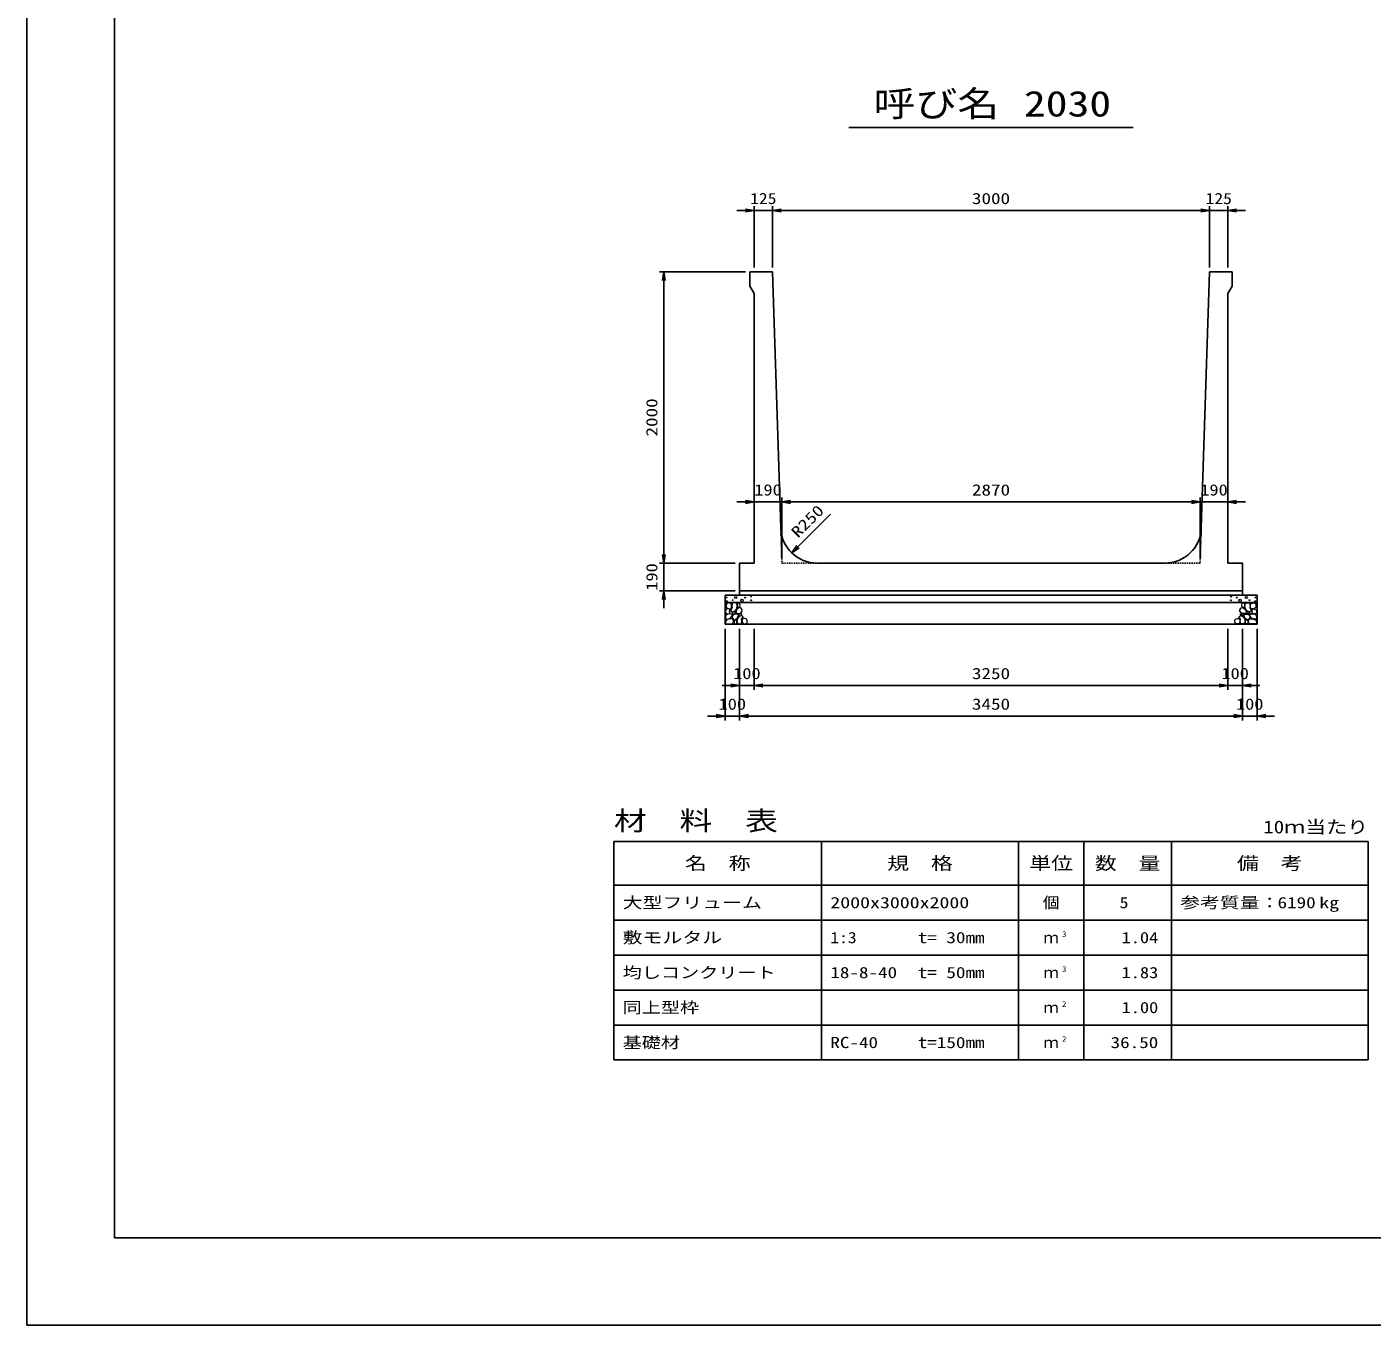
# Model space of a CAD drawing. Units: millimetres at full size. Extents: x 0 to 25230, y 0 to 17820.
# Drawn here: x 0 to 9230, y 0 to 8910 of the extents above; entities that cross this region are included whole.
import ezdxf
from ezdxf.enums import TextEntityAlignment as Align

# ---------------------------------------------------------------- set-up
doc = ezdxf.new("R2010")
doc.units = ezdxf.units.MM
doc.linetypes.add('DASHED_SPACED', pattern=[12, 6, -6])
for name, color, linetype, lineweight in [('0_2', 7, 'Continuous', 25), ('D-DCR-HCHn', 4, 'Continuous', 9), ('D-MTR-FRAM', 7, 'Continuous', 25), ('D-MTR-LINE', 7, 'Continuous', 25), ('D-STR-DIM', 7, 'Continuous', 25), ('D-STR-STRn', 1, 'Continuous', 25), ('D-TTL', 2, 'Continuous', 25), ('D-TTL-TXT', 7, 'Continuous', 25)]:
    doc.layers.add(name, color=color, linetype=linetype, lineweight=lineweight)
doc.layers.add('D-MTR', color=7, linetype='Continuous')
doc.layers.add('D-MTR-TXT', color=7, linetype='Continuous')
doc.styles.add('ＭＳ ゴシック', font='')
doc.styles.get('ＭＳ ゴシック').set_extended_font_data('MS Gothic')

# ---------------------------------------------------------------- blocks, each defined once
blk = doc.blocks.new('open_arrow')
at = {"color": 0, "linetype": 'Continuous', "lineweight": -2}
blk.add_lwpolyline([(7.5, 1.25), (0, 0), (7.5, -1.25)], dxfattribs=at)

msp = doc.modelspace()

# ---------------------------------------------------------------- linework, layer by layer
at = {"layer": '0_2'}
for p, q in [((4890, 4779.663), (4890, 4359.663)), ((4990, 4779.663), (4990, 4359.663)), ((4990, 4779.663), (4990, 4359.663)), ((8240, 4779.663), (8240, 4359.663)), ((5110, 4389.663), (4770, 4389.663)), ((8240, 4389.663), (4990, 4389.663))]:
    msp.add_line(p, q, dxfattribs=at)
at = {"layer": 'D-DCR-HCHn'}
for points in [[(4795.46, 4910.018), (4790.26, 4894.416), (4797.194, 4884.015), (4814.53, 4882.281), (4826.366, 4887.362), (4821.464, 4899.617), (4824.932, 4906.551), (4817.997, 4913.486), (4807.596, 4916.953)], [(4828.399, 4953.358), (4812.796, 4956.825), (4798.928, 4949.891), (4797.194, 4934.289), (4800.661, 4922.154), (4817.997, 4916.953), (4830.132, 4916.953), (4835.333, 4925.621), (4835.333, 4944.69)], [(4842.267, 4955.092), (4837.067, 4939.49), (4838.8, 4922.154), (4826.665, 4903.084), (4842.267, 4894.416), (4859.603, 4903.084), (4870.005, 4916.953), (4873.472, 4939.49), (4870.005, 4951.625), (4859.603, 4956.825)], [(4845.735, 4894.416), (4837.067, 4887.482), (4840.534, 4882.281), (4852.669, 4882.281), (4857.87, 4884.015), (4861.337, 4890.949), (4856.136, 4896.15)], [(4871.739, 4913.486), (4863.071, 4892.683), (4870.005, 4884.015), (4890.808, 4884.015), (4899.476, 4887.482), (4908.144, 4899.617), (4908.144, 4910.018), (4899.476, 4923.887), (4889.074, 4925.621)], [(4875.206, 4951.625), (4875.206, 4930.822), (4883.874, 4925.621), (4892.542, 4930.822), (4894.275, 4942.957), (4892.542, 4953.358), (4880.407, 4956.825)], [(8358.261, 4913.486), (8366.929, 4892.683), (8359.995, 4884.015), (8339.192, 4884.015), (8330.524, 4887.482), (8321.856, 4899.617), (8321.856, 4910.018), (8330.524, 4923.887), (8340.926, 4925.621)], [(8354.794, 4951.625), (8354.794, 4930.822), (8346.126, 4925.621), (8337.458, 4930.822), (8335.725, 4942.957), (8337.458, 4953.358), (8349.593, 4956.825)], [(8387.733, 4955.092), (8392.933, 4939.49), (8391.2, 4922.154), (8403.335, 4903.084), (8387.733, 4894.416), (8370.397, 4903.084), (8359.995, 4916.953), (8356.528, 4939.49), (8359.995, 4951.625), (8370.397, 4956.825)], [(8384.265, 4894.416), (8392.933, 4887.482), (8389.466, 4882.281), (8377.331, 4882.281), (8372.13, 4884.015), (8368.663, 4890.949), (8373.864, 4896.15)], [(8401.601, 4953.358), (8417.204, 4956.825), (8431.072, 4949.891), (8432.806, 4934.289), (8429.339, 4922.154), (8412.003, 4916.953), (8399.868, 4916.953), (8394.667, 4925.621), (8394.667, 4944.69)], [(8434.54, 4910.018), (8439.74, 4894.416), (8432.806, 4884.015), (8415.47, 4882.281), (8403.634, 4887.362), (8408.536, 4899.617), (8405.068, 4906.551), (8412.003, 4913.486), (8422.404, 4916.953)], [(4828.366, 4852.419), (4841.208, 4871.681), (4839.603, 4876.497), (4821.946, 4881.312), (4805.894, 4879.707), (4794.658, 4870.076), (4793.052, 4858.84), (4794.658, 4847.604), (4807.499, 4844.393)], [(4834.787, 4812.29), (4846.023, 4817.105), (4849.234, 4833.157), (4842.813, 4844.393), (4831.577, 4847.604), (4817.13, 4845.999), (4801.078, 4839.578), (4793.052, 4829.947), (4793.052, 4818.711), (4797.868, 4812.29), (4817.13, 4813.895)], [(4873.311, 4852.419), (4881.337, 4871.681), (4874.916, 4879.707), (4855.654, 4879.707), (4847.628, 4876.497), (4839.603, 4865.261), (4839.603, 4855.63), (4847.628, 4842.788), (4857.259, 4841.183)], [(4870.101, 4817.105), (4870.101, 4836.367), (4862.075, 4841.183), (4854.049, 4836.367), (4852.444, 4825.131), (4854.049, 4815.5), (4865.285, 4812.29)], [(4900.599, 4813.895), (4905.415, 4828.342), (4903.81, 4844.393), (4915.046, 4862.05), (4900.599, 4870.076), (4884.548, 4862.05), (4874.916, 4849.209), (4871.706, 4828.342), (4874.916, 4817.105), (4884.548, 4812.29)], [(4897.389, 4870.076), (4905.415, 4876.497), (4902.204, 4881.312), (4890.968, 4881.312), (4886.153, 4879.707), (4882.942, 4873.287), (4887.758, 4868.471)], [(4913.441, 4815.5), (4927.887, 4812.29), (4940.729, 4818.711), (4942.334, 4833.157), (4939.124, 4844.393), (4923.072, 4849.209), (4911.836, 4849.209), (4907.02, 4841.183), (4907.02, 4823.526)], [(8316.559, 4815.5), (8302.113, 4812.29), (8289.271, 4818.711), (8287.666, 4833.157), (8290.876, 4844.393), (8306.928, 4849.209), (8318.164, 4849.209), (8322.98, 4841.183), (8322.98, 4823.526)], [(8329.401, 4813.895), (8324.585, 4828.342), (8326.19, 4844.393), (8314.954, 4862.05), (8329.401, 4870.076), (8345.452, 4862.05), (8355.084, 4849.209), (8358.294, 4828.342), (8355.084, 4817.105), (8345.452, 4812.29)], [(8332.611, 4870.076), (8324.585, 4876.497), (8327.796, 4881.312), (8339.032, 4881.312), (8343.847, 4879.707), (8347.058, 4873.287), (8342.242, 4868.471)], [(8356.689, 4852.419), (8348.663, 4871.681), (8355.084, 4879.707), (8374.346, 4879.707), (8382.372, 4876.497), (8390.397, 4865.261), (8390.397, 4855.63), (8382.372, 4842.788), (8372.741, 4841.183)], [(8359.899, 4817.105), (8359.899, 4836.367), (8367.925, 4841.183), (8375.951, 4836.367), (8377.556, 4825.131), (8375.951, 4815.5), (8364.715, 4812.29)], [(8395.213, 4812.29), (8383.977, 4817.105), (8380.766, 4833.157), (8387.187, 4844.393), (8398.423, 4847.604), (8412.87, 4845.999), (8428.922, 4839.578), (8436.948, 4829.947), (8436.948, 4818.711), (8432.132, 4812.29), (8412.87, 4813.895)], [(8401.634, 4852.419), (8388.792, 4871.681), (8390.397, 4876.497), (8408.054, 4881.312), (8424.106, 4879.707), (8435.342, 4870.076), (8436.948, 4858.84), (8435.342, 4847.604), (8422.501, 4844.393)]]:
    msp.add_lwpolyline(points, close=True, dxfattribs=at)
for centre, radius in [((4800.727, 4993.618), 3), ((4863.336, 4993.618), 7.5), ((4927.708, 4992.827), 3), ((4968.131, 4999.669), 3), ((8261.869, 4999.669), 3), ((8302.292, 4992.827), 3), ((8366.664, 4993.618), 7.5), ((8429.273, 4993.618), 3), ((4801.869, 4968.573), 3), ((4842.292, 4975.414), 3), ((4906.664, 4974.623), 7.5), ((4969.273, 4974.623), 3), ((8260.727, 4974.623), 3), ((8323.336, 4974.623), 7.5), ((8387.708, 4975.414), 3), ((8428.131, 4968.573), 3)]:
    msp.add_circle(centre, radius, dxfattribs=at)
at = {"layer": 'D-MTR-FRAM'}
for p, q in [((4027.5, 3319.663), (9202.5, 3319.663)), ((4027.5, 3319.663), (4027.5, 1819.663)), ((9202.5, 3319.663), (9202.5, 1819.663)), ((4027.5, 1819.663), (9202.5, 1819.663))]:
    msp.add_line(p, q, dxfattribs=at)
at = {"layer": 'D-MTR-LINE'}
for p, q in [((5452.5, 3319.663), (5452.5, 1819.663)), ((6802.5, 3319.663), (6802.5, 1819.663)), ((7252.5, 3319.663), (7252.5, 1819.663)), ((7852.5, 3319.663), (7852.5, 1819.663)), ((4027.5, 3019.663), (9202.5, 3019.663)), ((4027.5, 2779.663), (9202.5, 2779.663)), ((4027.5, 2539.663), (9202.5, 2539.663)), ((4027.5, 2299.663), (9202.5, 2299.663)), ((4027.5, 2059.663), (9202.5, 2059.663))]:
    msp.add_line(p, q, dxfattribs=at)
at = {"layer": 'D-STR-DIM'}
for p, q in [((4990, 7259.663), (4990, 7679.663)), ((5115, 7259.663), (5115, 7679.663)), ((5115, 7259.663), (5115, 7679.663)), ((8115, 7259.663), (8115, 7679.663)), ((8115, 7259.663), (8115, 7679.663)), ((8240, 7259.663), (8240, 7679.663)), ((4870, 7649.663), (5235, 7649.663)), ((5115, 7649.663), (8115, 7649.663)), ((7995, 7649.663), (8360, 7649.663)), ((4930, 7229.663), (4340, 7229.663)), ((4370, 7229.663), (4370, 5229.663)), ((4870, 5649.663), (5300, 5649.663)), ((5180, 5259.663), (5180, 5679.663)), ((5180, 5259.663), (5180, 5679.663)), ((5180, 5649.663), (8050, 5649.663)), ((7930, 5649.663), (8360, 5649.663)), ((8050, 5259.663), (8050, 5679.663)), ((8050, 5259.663), (8050, 5679.663)), ((5248.125, 5300.038), (5513.29, 5565.203)), ((4370, 5349.663), (4370, 4919.663)), ((4860, 5229.663), (4340, 5229.663)), ((4860, 5229.663), (4340, 5229.663)), ((4860, 5039.663), (4340, 5039.663)), ((4790, 4779.663), (4790, 4149.663)), ((4890, 4779.663), (4890, 4149.663)), ((4890, 4779.663), (4890, 4149.663)), ((8240, 4779.663), (8240, 4359.663)), ((8340, 4779.663), (8340, 4149.663)), ((8340, 4779.663), (8340, 4149.663)), ((8340, 4779.663), (8340, 4359.663)), ((8440, 4779.663), (8440, 4149.663)), ((8120, 4389.663), (8460, 4389.663)), ((5010, 4179.663), (4670, 4179.663)), ((4890, 4179.663), (8340, 4179.663)), ((8560, 4179.663), (8220, 4179.663))]:
    msp.add_line(p, q, dxfattribs=at)
at = {"layer": 'D-STR-STRn'}
for p, q in [((4960, 7229.663), (5115, 7229.663)), ((4960, 7129.663), (4960, 7229.663)), ((5115, 7229.663), (5172.139, 5471.542)), ((8115, 7229.663), (8057.861, 5471.542)), ((8270, 7229.663), (8115, 7229.663)), ((8270, 7129.663), (8270, 7229.663)), ((4960, 7129.663), (4990, 7079.663)), ((8270, 7129.663), (8240, 7079.663)), ((4990, 5229.663), (4990, 7079.663)), ((8240, 5229.663), (8240, 7079.663)), ((4890, 5229.663), (4990, 5229.663)), ((4890, 5229.663), (4890, 5039.663)), ((5422.007, 5229.663), (7807.993, 5229.663)), ((8240, 5229.663), (8340, 5229.663)), ((8340, 5229.663), (8340, 5039.663)), ((4790, 4809.663), (4790, 5009.663)), ((4790, 5009.663), (8440, 5009.663)), ((4890, 5039.663), (8340, 5039.663)), ((4890, 5039.663), (4890, 5009.663)), ((8340, 5039.663), (8340, 5009.663)), ((8440, 4809.663), (8440, 5009.663)), ((4790, 4959.663), (8440, 4959.663)), ((4790, 4809.663), (8440, 4809.663))]:
    msp.add_line(p, q, dxfattribs=at)
at = {"layer": 'D-STR-STRn', "color": 2, "linetype": 'DASHED_SPACED'}
for p, q in [((5172.139, 5471.542), (5180, 5229.663)), ((8057.861, 5471.542), (8050, 5229.663)), ((5180, 5229.663), (5422.007, 5229.663)), ((8050, 5229.663), (7807.993, 5229.663))]:
    msp.add_line(p, q, dxfattribs=at)
at = {"layer": 'D-STR-STRn'}
for centre, start, end in [((5422.007, 5479.663), 181.86146, 270), ((7807.993, 5479.663), 270, 358.13854)]:
    msp.add_arc(centre, 250, start, end, dxfattribs=at)
at = {"layer": 'D-TTL'}
for points in [[(0, 0), (25230, 0), (25230, 17820), (0, 17820)], [(600, 600), (24630, 600), (24630, 17220), (600, 17220)]]:
    msp.add_lwpolyline(points, close=True, dxfattribs=at)
at = {"layer": 'D-TTL-TXT'}
msp.add_line((5640, 8219.663), (7590, 8219.663), dxfattribs=at)

# ---------------------------------------------------------------- block references
at = {"layer": '0_2', "xscale": 8, "yscale": 8, "rotation": 180}
for p in [(4890, 4389.663), (8240, 4389.663)]:
    msp.add_blockref('open_arrow', p, dxfattribs=at)
at = {"layer": '0_2', "xscale": 8, "yscale": 8}
msp.add_blockref('open_arrow', (4990, 4389.663), dxfattribs=at)
msp.add_blockref('open_arrow', (4990, 4389.663), dxfattribs=at)
at = {"layer": 'D-STR-DIM', "xscale": 8, "yscale": 8}
for p, rotation in [((4990, 7649.663), 180), ((8115, 7649.663), 180), ((8115, 7649.663), 180), ((4370, 7229.663), 270), ((4990, 5649.663), 180), ((8050, 5649.663), 180), ((8050, 5649.663), 180), ((4370, 5229.663), 90), ((4370, 5229.663), 90), ((5248.125, 5300.038), 45), ((4370, 5039.663), 270), ((8240, 4389.663), 180), ((4790, 4179.663), 180), ((8340, 4179.663), 180), ((8340, 4179.663), 180)]:
    msp.add_blockref('open_arrow', p, dxfattribs=dict(at, rotation=rotation))
for p in [(5115, 7649.663), (5115, 7649.663), (8240, 7649.663), (5180, 5649.663), (5180, 5649.663), (8240, 5649.663), (8340, 4389.663), (4890, 4179.663), (4890, 4179.663), (8440, 4179.663)]:
    msp.add_blockref('open_arrow', p, dxfattribs=at)

# ---------------------------------------------------------------- texts
at = {"layer": '0_2', "style": 'ＭＳ ゴシック'}
for s, width, p in [('100', 1.2, (4940, 4472.163)), ('3250', 1.25, (6615, 4472.163))]:
    msp.add_text(s, height=76.98, dxfattribs=dict(at, width=width)).set_placement(p, align=Align.MIDDLE_CENTER)
at = {"layer": 'D-MTR', "style": 'ＭＳ ゴシック', "width": 1.25}
msp.add_text('材\u3000料\u3000表', height=132, dxfattribs=at).set_placement((4027.5, 3355.663), align=Align.BOTTOM_LEFT)
at = {"layer": 'D-MTR', "style": 'ＭＳ ゴシック', "width": 1.2}
msp.add_text('10ｍ当たり', height=87.98, dxfattribs=at).set_placement((9202.5, 3348.663), align=Align.BOTTOM_RIGHT)
at = {"layer": 'D-MTR-TXT', "style": 'ＭＳ ゴシック'}
for s, height, width, p in [('名\u3000称', 87.98, 1.25, (4740, 3169.663)), ('規\u3000格', 87.98, 1.25, (6127.5, 3169.663)), ('単位', 87.98, 1.25, (7027.5, 3169.663)), ('数\u3000量', 87.98, 1.25, (7552.5, 3169.663)), ('備\u3000考', 87.98, 1.25, (8527.5, 3169.663)), ('個', 76.98, 1.1, (7027.5, 2899.663))]:
    msp.add_text(s, height=height, dxfattribs=dict(at, width=width)).set_placement(p, align=Align.MIDDLE_CENTER)
for s, width, p in [('大型フリューム', 1.3, (4087.5, 2899.663)), ('2000x3000x2000', 1.3, (5512.5, 2899.663)), ('参考質量：    kg', 1.3, (7912.5, 2899.663)), ('敷モルタル', 1.3, (4087.5, 2659.663)), ('1:3', 1.15, (5512.5, 2659.663)), ('t= 30mm', 1.25, (6112.5, 2659.663)), ('均しコンクリート', 1.25, (4087.5, 2419.663)), ('18-8-40', 1.25, (5512.5, 2419.663)), ('t= 50mm', 1.25, (6112.5, 2419.663)), ('同上型枠', 1.25, (4087.5, 2179.663)), ('基礎材', 1.25, (4087.5, 1939.663)), ('RC-40', 1.25, (5512.5, 1939.663)), ('t=150mm', 1.25, (6112.5, 1939.663))]:
    msp.add_text(s, height=76.98, dxfattribs=dict(at, width=width)).set_placement(p, align=Align.MIDDLE_LEFT)
for s, width, p in [('5', 1.15, (7557.83, 2899.663)), ('6190', 1.25, (8842.5, 2899.663)), ('1.04', 1.2, (7762.5, 2659.663)), ('1.83', 1.2, (7762.5, 2419.663)), ('1.00', 1.2, (7762.5, 2179.663)), ('36.50', 1.25, (7762.5, 1939.663))]:
    msp.add_text(s, height=76.98, dxfattribs=dict(at, width=width)).set_placement(p, align=Align.MIDDLE_RIGHT)
for p in [(7027.5, 2659.663), (7027.5, 2419.663), (7027.5, 2179.663), (7027.5, 1939.663)]:
    msp.add_text('ｍ', height=76.98, dxfattribs=at).set_placement(p, align=Align.MIDDLE_CENTER)
at = {"layer": 'D-MTR-TXT', "style": 'ＭＳ ゴシック', "width": 1.15}
for s, p in [('3', (7102.5, 2652.663)), ('3', (7102.5, 2412.663)), ('2', (7102.5, 2172.663)), ('2', (7102.5, 1932.663))]:
    msp.add_text(s, height=38.49, dxfattribs=at).set_placement(p, align=Align.BOTTOM_LEFT)
at = {"layer": 'D-STR-DIM', "style": 'ＭＳ ゴシック'}
for s, width, p in [('125', 1.15, (5052.5, 7732.163)), ('3000', 1.25, (6615, 7732.163)), ('125', 1.15, (8177.5, 7732.163)), ('190', 1.2, (5085, 5732.163)), ('2870', 1.25, (6615, 5732.163)), ('190', 1.2, (8145, 5732.163)), ('100', 1.2, (8290, 4472.163)), ('100', 1.2, (4840, 4262.163)), ('3450', 1.25, (6615, 4262.163)), ('100', 1.2, (8390, 4262.163))]:
    msp.add_text(s, height=76.98, dxfattribs=dict(at, width=width)).set_placement(p, align=Align.MIDDLE_CENTER)
for s, width, p in [('2000', 1.25, (4287.5, 6229.663)), ('190', 1.2, (4287.5, 5134.663))]:
    msp.add_text(s, height=76.98, rotation=90, dxfattribs=dict(at, width=width)).set_placement(p, align=Align.MIDDLE_CENTER)
at = {"layer": 'D-STR-DIM', "style": 'ＭＳ ゴシック', "width": 1.25}
msp.add_text('R250', height=76.98, rotation=45, dxfattribs=at).set_placement((5306.535, 5381.075), align=Align.BOTTOM_LEFT)
at = {"layer": 'D-TTL-TXT', "style": 'ＭＳ ゴシック'}
for s, width, p in [('呼び名', 1.2, (6240, 8242.163)), ('2030', 1.25, (7140, 8242.163))]:
    msp.add_text(s, height=176, dxfattribs=dict(at, width=width)).set_placement(p, align=Align.BOTTOM_CENTER)

doc.saveas('drawing.dxf')
